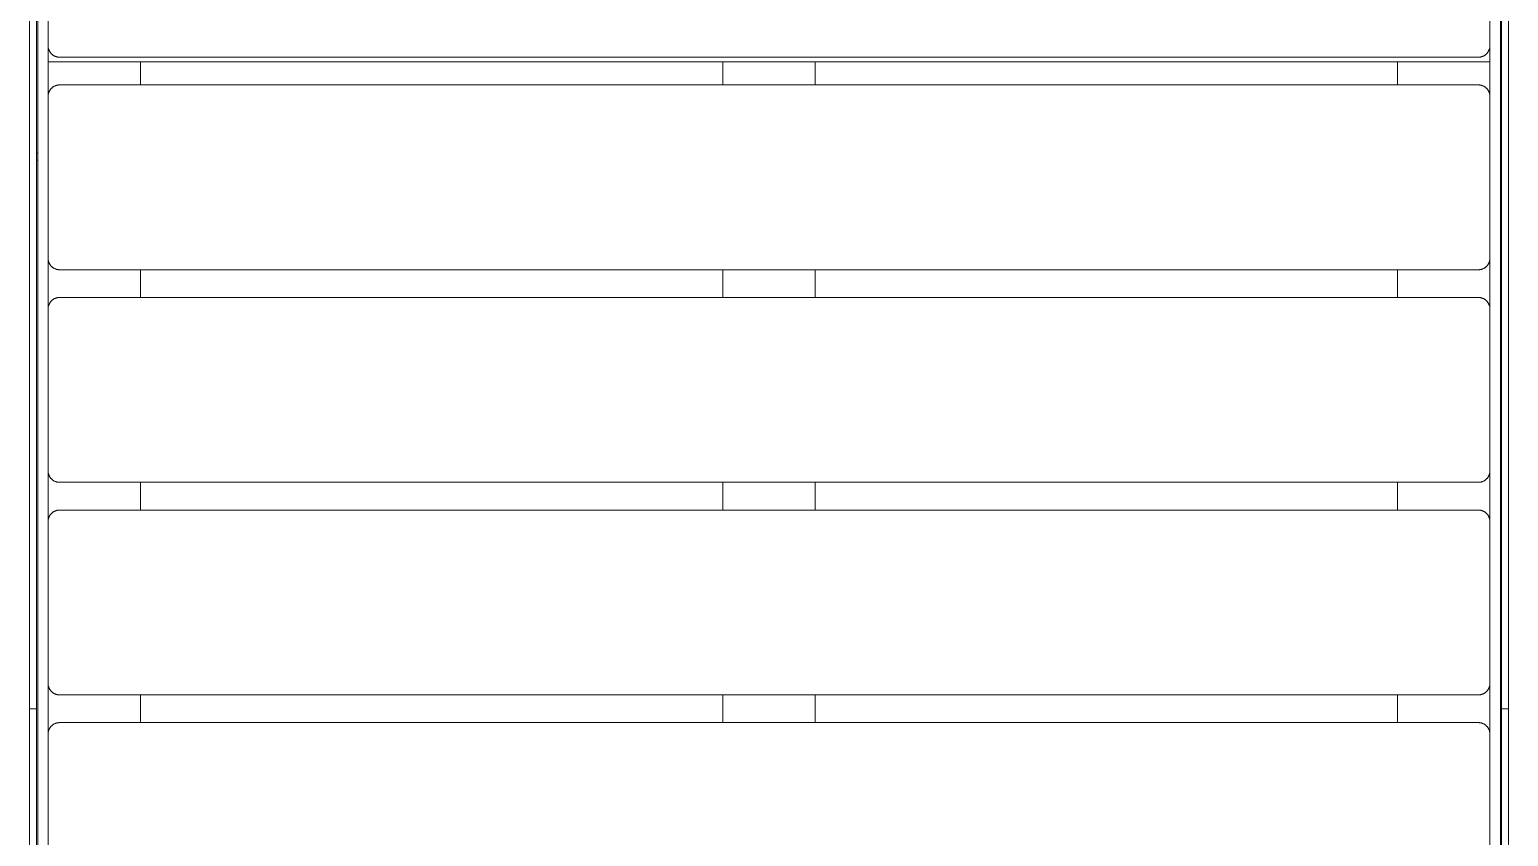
# Model space of a CAD drawing. Header units: millimetres. Extents: x -31 to 4670, y 115 to 3153.
# Drawn here: x 2160 to 2800, y 1085 to 1435 of the extents above; entities that cross this region are included whole.
import ezdxf

# ---------------------------------------------------------------- set-up
doc = ezdxf.new("R2010")
doc.units = ezdxf.units.MM
doc.layers.add('ZANO_R', color=7, linetype='Continuous', lineweight=0)

msp = doc.modelspace()

# ---------------------------------------------------------------- linework, layer by layer
at = {"layer": 'ZANO_R'}
for p, q in [((2159.73, 1460.64), (2159.73, 1140.64)), ((2162.73, 1460.64), (2162.73, 1140.64)), ((2163.23, 1460.64), (2163.23, 820.64)), ((2167.73, 1460.64), (2167.73, 1427.64)), ((2791.73, 1427.64), (2791.73, 1460.64)), ((2796.23, 820.64), (2796.23, 1460.64)), ((2796.73, 1460.64), (2796.73, 1140.64)), ((2799.73, 1140.64), (2799.73, 1460.64)), ((2167.73, 1427.47), (2167.73, 1427.64)), ((2167.73, 1427.53), (2167.73, 1420.64)), ((2167.74, 1427.3), (2167.73, 1427.47)), ((2167.75, 1427.13), (2167.74, 1427.3)), ((2791.71, 1427.3), (2791.7, 1427.13)), ((2791.72, 1427.47), (2791.71, 1427.3)), ((2791.73, 1427.64), (2791.72, 1427.47)), ((2791.73, 1420.64), (2791.73, 1427.53)), ((2167.77, 1426.96), (2167.75, 1427.13)), ((2167.8, 1426.79), (2167.77, 1426.96)), ((2167.83, 1426.62), (2167.8, 1426.79)), ((2167.87, 1426.45), (2167.83, 1426.62)), ((2167.91, 1426.29), (2167.87, 1426.45)), ((2167.96, 1426.13), (2167.91, 1426.29)), ((2168.01, 1425.96), (2167.96, 1426.13)), ((2168.07, 1425.8), (2168.01, 1425.96)), ((2168.14, 1425.65), (2168.07, 1425.8)), ((2168.21, 1425.49), (2168.14, 1425.65)), ((2168.29, 1425.34), (2168.21, 1425.49)), ((2168.37, 1425.19), (2168.29, 1425.34)), ((2168.45, 1425.04), (2168.37, 1425.19)), ((2168.54, 1424.9), (2168.45, 1425.04)), ((2168.64, 1424.76), (2168.54, 1424.9)), ((2168.74, 1424.62), (2168.64, 1424.76)), ((2168.85, 1424.48), (2168.74, 1424.62)), ((2168.96, 1424.35), (2168.85, 1424.48)), ((2169.07, 1424.23), (2168.96, 1424.35)), ((2169.19, 1424.1), (2169.07, 1424.23)), ((2169.31, 1423.98), (2169.19, 1424.1)), ((2169.44, 1423.87), (2169.31, 1423.98)), ((2169.57, 1423.76), (2169.44, 1423.87)), ((2169.7, 1423.65), (2169.57, 1423.76)), ((2169.84, 1423.55), (2169.7, 1423.65)), ((2169.98, 1423.46), (2169.84, 1423.55)), ((2170.13, 1423.37), (2169.98, 1423.46)), ((2170.28, 1423.28), (2170.13, 1423.37)), ((2170.43, 1423.2), (2170.28, 1423.28)), ((2170.58, 1423.12), (2170.43, 1423.2)), ((2170.73, 1423.05), (2170.58, 1423.12)), ((2170.89, 1422.99), (2170.73, 1423.05)), ((2171.05, 1422.93), (2170.89, 1422.99)), ((2171.21, 1422.87), (2171.05, 1422.93)), ((2171.38, 1422.82), (2171.21, 1422.87)), ((2171.54, 1422.78), (2171.38, 1422.82)), ((2171.71, 1422.74), (2171.54, 1422.78)), ((2171.88, 1422.71), (2171.71, 1422.74)), ((2172.04, 1422.69), (2171.88, 1422.71)), ((2172.21, 1422.66), (2172.04, 1422.69)), ((2172.38, 1422.65), (2172.21, 1422.66)), ((2172.56, 1422.64), (2172.38, 1422.65)), ((2172.73, 1422.64), (2172.56, 1422.64)), ((2172.73, 1422.64), (2786.73, 1422.64)), ((2786.9, 1422.64), (2786.73, 1422.64)), ((2787.07, 1422.65), (2786.9, 1422.64)), ((2787.24, 1422.66), (2787.07, 1422.65)), ((2787.41, 1422.69), (2787.24, 1422.66)), ((2787.58, 1422.71), (2787.41, 1422.69)), ((2787.74, 1422.74), (2787.58, 1422.71)), ((2787.91, 1422.78), (2787.74, 1422.74)), ((2788.07, 1422.82), (2787.91, 1422.78)), ((2788.24, 1422.87), (2788.07, 1422.82)), ((2788.4, 1422.93), (2788.24, 1422.87)), ((2788.56, 1422.99), (2788.4, 1422.93)), ((2788.72, 1423.05), (2788.56, 1422.99)), ((2788.87, 1423.12), (2788.72, 1423.05)), ((2789.03, 1423.2), (2788.87, 1423.12)), ((2789.18, 1423.28), (2789.03, 1423.2)), ((2789.32, 1423.37), (2789.18, 1423.28)), ((2789.47, 1423.46), (2789.32, 1423.37)), ((2789.61, 1423.55), (2789.47, 1423.46)), ((2789.75, 1423.65), (2789.61, 1423.55)), ((2789.88, 1423.76), (2789.75, 1423.65)), ((2790.01, 1423.87), (2789.88, 1423.76)), ((2790.14, 1423.98), (2790.01, 1423.87)), ((2790.26, 1424.1), (2790.14, 1423.98)), ((2790.38, 1424.23), (2790.26, 1424.1)), ((2790.49, 1424.35), (2790.38, 1424.23)), ((2790.6, 1424.48), (2790.49, 1424.35)), ((2790.71, 1424.62), (2790.6, 1424.48)), ((2790.81, 1424.76), (2790.71, 1424.62)), ((2790.91, 1424.9), (2790.81, 1424.76)), ((2791, 1425.04), (2790.91, 1424.9)), ((2791.08, 1425.19), (2791, 1425.04)), ((2791.17, 1425.34), (2791.08, 1425.19)), ((2791.24, 1425.49), (2791.17, 1425.34)), ((2791.31, 1425.65), (2791.24, 1425.49)), ((2791.38, 1425.8), (2791.31, 1425.65)), ((2791.44, 1425.96), (2791.38, 1425.8)), ((2791.49, 1426.13), (2791.44, 1425.96)), ((2791.54, 1426.29), (2791.49, 1426.13)), ((2791.58, 1426.45), (2791.54, 1426.29)), ((2791.62, 1426.62), (2791.58, 1426.45)), ((2791.65, 1426.79), (2791.62, 1426.62)), ((2791.68, 1426.96), (2791.65, 1426.79)), ((2791.7, 1427.13), (2791.68, 1426.96)), ((2167.73, 1420.64), (2459.73, 1420.64)), ((2167.73, 1420.64), (2167.73, 1405.75)), ((2207.73, 1410.64), (2207.73, 1420.64)), ((2499.73, 1420.64), (2459.73, 1420.64)), ((2459.73, 1420.64), (2459.73, 1410.64)), ((2499.73, 1410.64), (2499.73, 1420.64)), ((2499.73, 1420.64), (2751.73, 1420.64)), ((2791.73, 1420.64), (2751.73, 1420.64)), ((2751.73, 1420.64), (2751.73, 1410.64)), ((2791.73, 1405.75), (2791.73, 1420.64)), ((2168.37, 1408.09), (2168.29, 1407.94)), ((2168.45, 1408.24), (2168.37, 1408.09)), ((2168.54, 1408.38), (2168.45, 1408.24)), ((2168.64, 1408.52), (2168.54, 1408.38)), ((2168.74, 1408.66), (2168.64, 1408.52)), ((2168.85, 1408.79), (2168.74, 1408.66)), ((2168.96, 1408.92), (2168.85, 1408.79)), ((2169.07, 1409.05), (2168.96, 1408.92)), ((2169.19, 1409.17), (2169.07, 1409.05)), ((2169.31, 1409.29), (2169.19, 1409.17)), ((2169.44, 1409.41), (2169.31, 1409.29)), ((2169.57, 1409.52), (2169.44, 1409.41)), ((2169.7, 1409.62), (2169.57, 1409.52)), ((2169.84, 1409.72), (2169.7, 1409.62)), ((2169.98, 1409.82), (2169.84, 1409.72)), ((2170.13, 1409.91), (2169.98, 1409.82)), ((2170.28, 1410), (2170.13, 1409.91)), ((2170.43, 1410.08), (2170.28, 1410)), ((2170.58, 1410.15), (2170.43, 1410.08)), ((2170.73, 1410.22), (2170.58, 1410.15)), ((2170.89, 1410.29), (2170.73, 1410.22)), ((2171.05, 1410.35), (2170.89, 1410.29)), ((2171.21, 1410.4), (2171.05, 1410.35)), ((2171.38, 1410.45), (2171.21, 1410.4)), ((2171.54, 1410.5), (2171.38, 1410.45)), ((2171.71, 1410.53), (2171.54, 1410.5)), ((2171.88, 1410.57), (2171.71, 1410.53)), ((2172.04, 1410.59), (2171.88, 1410.57)), ((2172.21, 1410.61), (2172.04, 1410.59)), ((2172.38, 1410.63), (2172.21, 1410.61)), ((2172.56, 1410.64), (2172.38, 1410.63)), ((2172.73, 1410.64), (2172.56, 1410.64)), ((2786.73, 1410.64), (2172.73, 1410.64)), ((2786.9, 1410.64), (2786.73, 1410.64)), ((2787.07, 1410.63), (2786.9, 1410.64)), ((2787.24, 1410.61), (2787.07, 1410.63)), ((2787.41, 1410.59), (2787.24, 1410.61)), ((2787.58, 1410.57), (2787.41, 1410.59)), ((2787.74, 1410.53), (2787.58, 1410.57)), ((2787.91, 1410.5), (2787.74, 1410.53)), ((2788.07, 1410.45), (2787.91, 1410.5)), ((2788.24, 1410.4), (2788.07, 1410.45)), ((2788.4, 1410.35), (2788.24, 1410.4)), ((2788.56, 1410.29), (2788.4, 1410.35)), ((2788.72, 1410.22), (2788.56, 1410.29)), ((2788.87, 1410.15), (2788.72, 1410.22)), ((2789.03, 1410.08), (2788.87, 1410.15)), ((2789.18, 1410), (2789.03, 1410.08)), ((2789.32, 1409.91), (2789.18, 1410)), ((2789.47, 1409.82), (2789.32, 1409.91)), ((2789.61, 1409.72), (2789.47, 1409.82)), ((2789.75, 1409.62), (2789.61, 1409.72)), ((2789.88, 1409.52), (2789.75, 1409.62)), ((2790.01, 1409.41), (2789.88, 1409.52)), ((2790.14, 1409.29), (2790.01, 1409.41)), ((2790.26, 1409.17), (2790.14, 1409.29)), ((2790.38, 1409.05), (2790.26, 1409.17)), ((2790.49, 1408.92), (2790.38, 1409.05)), ((2790.6, 1408.79), (2790.49, 1408.92)), ((2790.71, 1408.66), (2790.6, 1408.79)), ((2790.81, 1408.52), (2790.71, 1408.66)), ((2790.91, 1408.38), (2790.81, 1408.52)), ((2791, 1408.24), (2790.91, 1408.38)), ((2791.08, 1408.09), (2791, 1408.24)), ((2791.17, 1407.94), (2791.08, 1408.09)), ((2167.74, 1405.98), (2167.73, 1405.81)), ((2167.73, 1405.81), (2167.73, 1405.64)), ((2167.73, 1405.64), (2167.73, 1335.64)), ((2167.75, 1406.15), (2167.74, 1405.98)), ((2167.77, 1406.32), (2167.75, 1406.15)), ((2167.8, 1406.49), (2167.77, 1406.32)), ((2167.83, 1406.66), (2167.8, 1406.49)), ((2167.87, 1406.82), (2167.83, 1406.66)), ((2167.91, 1406.99), (2167.87, 1406.82)), ((2167.96, 1407.15), (2167.91, 1406.99)), ((2168.01, 1407.31), (2167.96, 1407.15)), ((2168.07, 1407.47), (2168.01, 1407.31)), ((2168.14, 1407.63), (2168.07, 1407.47)), ((2168.21, 1407.79), (2168.14, 1407.63)), ((2168.29, 1407.94), (2168.21, 1407.79)), ((2791.24, 1407.79), (2791.17, 1407.94)), ((2791.31, 1407.63), (2791.24, 1407.79)), ((2791.38, 1407.47), (2791.31, 1407.63)), ((2791.44, 1407.31), (2791.38, 1407.47)), ((2791.49, 1407.15), (2791.44, 1407.31)), ((2791.54, 1406.99), (2791.49, 1407.15)), ((2791.58, 1406.82), (2791.54, 1406.99)), ((2791.62, 1406.66), (2791.58, 1406.82)), ((2791.65, 1406.49), (2791.62, 1406.66)), ((2791.68, 1406.32), (2791.65, 1406.49)), ((2791.7, 1406.15), (2791.68, 1406.32)), ((2791.71, 1405.98), (2791.7, 1406.15)), ((2791.72, 1405.81), (2791.71, 1405.98)), ((2791.73, 1405.64), (2791.72, 1405.81)), ((2791.73, 1335.64), (2791.73, 1405.64)), ((2162.73, 1381.13), (2163.23, 1381.13)), ((2163.23, 1378.13), (2162.73, 1378.13)), ((2796.23, 1381.13), (2796.73, 1381.13)), ((2796.73, 1378.13), (2796.23, 1378.13)), ((2167.73, 1335.47), (2167.73, 1335.64)), ((2167.73, 1335.53), (2167.73, 1313.75)), ((2167.74, 1335.3), (2167.73, 1335.47)), ((2167.75, 1335.13), (2167.74, 1335.3)), ((2167.77, 1334.96), (2167.75, 1335.13)), ((2167.8, 1334.79), (2167.77, 1334.96)), ((2167.83, 1334.62), (2167.8, 1334.79)), ((2167.87, 1334.45), (2167.83, 1334.62)), ((2167.91, 1334.29), (2167.87, 1334.45)), ((2167.96, 1334.13), (2167.91, 1334.29)), ((2168.01, 1333.96), (2167.96, 1334.13)), ((2168.07, 1333.8), (2168.01, 1333.96)), ((2168.14, 1333.65), (2168.07, 1333.8)), ((2168.21, 1333.49), (2168.14, 1333.65)), ((2168.29, 1333.34), (2168.21, 1333.49)), ((2168.37, 1333.19), (2168.29, 1333.34)), ((2168.45, 1333.04), (2168.37, 1333.19)), ((2168.54, 1332.9), (2168.45, 1333.04)), ((2168.64, 1332.76), (2168.54, 1332.9)), ((2168.74, 1332.62), (2168.64, 1332.76)), ((2168.85, 1332.48), (2168.74, 1332.62)), ((2168.96, 1332.35), (2168.85, 1332.48)), ((2169.07, 1332.23), (2168.96, 1332.35)), ((2169.19, 1332.1), (2169.07, 1332.23)), ((2169.31, 1331.98), (2169.19, 1332.1)), ((2169.44, 1331.87), (2169.31, 1331.98)), ((2169.57, 1331.76), (2169.44, 1331.87)), ((2169.7, 1331.65), (2169.57, 1331.76)), ((2169.84, 1331.55), (2169.7, 1331.65)), ((2169.98, 1331.46), (2169.84, 1331.55)), ((2170.13, 1331.37), (2169.98, 1331.46)), ((2170.28, 1331.28), (2170.13, 1331.37)), ((2170.43, 1331.2), (2170.28, 1331.28)), ((2789.18, 1331.28), (2789.03, 1331.2)), ((2789.32, 1331.37), (2789.18, 1331.28)), ((2789.47, 1331.46), (2789.32, 1331.37)), ((2789.61, 1331.55), (2789.47, 1331.46)), ((2789.75, 1331.65), (2789.61, 1331.55)), ((2789.88, 1331.76), (2789.75, 1331.65)), ((2790.01, 1331.87), (2789.88, 1331.76)), ((2790.14, 1331.98), (2790.01, 1331.87)), ((2790.26, 1332.1), (2790.14, 1331.98)), ((2790.38, 1332.23), (2790.26, 1332.1)), ((2790.49, 1332.35), (2790.38, 1332.23)), ((2790.6, 1332.48), (2790.49, 1332.35)), ((2790.71, 1332.62), (2790.6, 1332.48)), ((2790.81, 1332.76), (2790.71, 1332.62)), ((2790.91, 1332.9), (2790.81, 1332.76)), ((2791, 1333.04), (2790.91, 1332.9)), ((2791.08, 1333.19), (2791, 1333.04)), ((2791.17, 1333.34), (2791.08, 1333.19)), ((2791.24, 1333.49), (2791.17, 1333.34)), ((2791.31, 1333.65), (2791.24, 1333.49)), ((2791.38, 1333.8), (2791.31, 1333.65)), ((2791.44, 1333.96), (2791.38, 1333.8)), ((2791.49, 1334.13), (2791.44, 1333.96)), ((2791.54, 1334.29), (2791.49, 1334.13)), ((2791.58, 1334.45), (2791.54, 1334.29)), ((2791.62, 1334.62), (2791.58, 1334.45)), ((2791.65, 1334.79), (2791.62, 1334.62)), ((2791.68, 1334.96), (2791.65, 1334.79)), ((2791.7, 1335.13), (2791.68, 1334.96)), ((2791.71, 1335.3), (2791.7, 1335.13)), ((2791.72, 1335.47), (2791.71, 1335.3)), ((2791.73, 1335.64), (2791.72, 1335.47)), ((2791.73, 1313.75), (2791.73, 1335.53)), ((2170.58, 1331.12), (2170.43, 1331.2)), ((2170.73, 1331.05), (2170.58, 1331.12)), ((2170.89, 1330.99), (2170.73, 1331.05)), ((2171.05, 1330.93), (2170.89, 1330.99)), ((2171.21, 1330.87), (2171.05, 1330.93)), ((2171.38, 1330.82), (2171.21, 1330.87)), ((2171.54, 1330.78), (2171.38, 1330.82)), ((2171.71, 1330.74), (2171.54, 1330.78)), ((2171.88, 1330.71), (2171.71, 1330.74)), ((2172.04, 1330.69), (2171.88, 1330.71)), ((2172.21, 1330.66), (2172.04, 1330.69)), ((2172.38, 1330.65), (2172.21, 1330.66)), ((2172.56, 1330.64), (2172.38, 1330.65)), ((2172.73, 1330.64), (2172.56, 1330.64)), ((2172.73, 1330.64), (2786.73, 1330.64)), ((2207.73, 1318.64), (2207.73, 1330.64)), ((2459.73, 1330.64), (2459.73, 1318.64)), ((2499.73, 1318.64), (2499.73, 1330.64)), ((2751.73, 1330.64), (2751.73, 1318.64)), ((2786.9, 1330.64), (2786.73, 1330.64)), ((2787.07, 1330.65), (2786.9, 1330.64)), ((2787.24, 1330.66), (2787.07, 1330.65)), ((2787.41, 1330.69), (2787.24, 1330.66)), ((2787.58, 1330.71), (2787.41, 1330.69)), ((2787.74, 1330.74), (2787.58, 1330.71)), ((2787.91, 1330.78), (2787.74, 1330.74)), ((2788.07, 1330.82), (2787.91, 1330.78)), ((2788.24, 1330.87), (2788.07, 1330.82)), ((2788.4, 1330.93), (2788.24, 1330.87)), ((2788.56, 1330.99), (2788.4, 1330.93)), ((2788.72, 1331.05), (2788.56, 1330.99)), ((2788.87, 1331.12), (2788.72, 1331.05)), ((2789.03, 1331.2), (2788.87, 1331.12)), ((2171.21, 1318.4), (2171.05, 1318.35)), ((2171.38, 1318.45), (2171.21, 1318.4)), ((2171.54, 1318.5), (2171.38, 1318.45)), ((2171.71, 1318.53), (2171.54, 1318.5)), ((2171.88, 1318.57), (2171.71, 1318.53)), ((2172.04, 1318.59), (2171.88, 1318.57)), ((2172.21, 1318.61), (2172.04, 1318.59)), ((2172.38, 1318.63), (2172.21, 1318.61)), ((2172.56, 1318.64), (2172.38, 1318.63)), ((2172.73, 1318.64), (2172.56, 1318.64)), ((2786.73, 1318.64), (2172.73, 1318.64)), ((2786.9, 1318.64), (2786.73, 1318.64)), ((2787.07, 1318.63), (2786.9, 1318.64)), ((2787.24, 1318.61), (2787.07, 1318.63)), ((2787.41, 1318.59), (2787.24, 1318.61)), ((2787.58, 1318.57), (2787.41, 1318.59)), ((2787.74, 1318.53), (2787.58, 1318.57)), ((2787.91, 1318.5), (2787.74, 1318.53)), ((2788.07, 1318.45), (2787.91, 1318.5)), ((2788.24, 1318.4), (2788.07, 1318.45)), ((2788.4, 1318.35), (2788.24, 1318.4)), ((2167.74, 1313.98), (2167.73, 1313.81)), ((2167.73, 1313.81), (2167.73, 1313.64)), ((2167.73, 1313.64), (2167.73, 1243.64)), ((2167.75, 1314.15), (2167.74, 1313.98)), ((2167.77, 1314.32), (2167.75, 1314.15)), ((2167.8, 1314.49), (2167.77, 1314.32)), ((2167.83, 1314.66), (2167.8, 1314.49)), ((2167.87, 1314.82), (2167.83, 1314.66)), ((2167.91, 1314.99), (2167.87, 1314.82)), ((2167.96, 1315.15), (2167.91, 1314.99)), ((2168.01, 1315.31), (2167.96, 1315.15)), ((2168.07, 1315.47), (2168.01, 1315.31)), ((2168.14, 1315.63), (2168.07, 1315.47)), ((2168.21, 1315.79), (2168.14, 1315.63)), ((2168.29, 1315.94), (2168.21, 1315.79)), ((2168.37, 1316.09), (2168.29, 1315.94)), ((2168.45, 1316.24), (2168.37, 1316.09)), ((2168.54, 1316.38), (2168.45, 1316.24)), ((2168.64, 1316.52), (2168.54, 1316.38)), ((2168.74, 1316.66), (2168.64, 1316.52)), ((2168.85, 1316.79), (2168.74, 1316.66)), ((2168.96, 1316.92), (2168.85, 1316.79)), ((2169.07, 1317.05), (2168.96, 1316.92)), ((2169.19, 1317.17), (2169.07, 1317.05)), ((2169.31, 1317.29), (2169.19, 1317.17)), ((2169.44, 1317.41), (2169.31, 1317.29)), ((2169.57, 1317.52), (2169.44, 1317.41)), ((2169.7, 1317.62), (2169.57, 1317.52)), ((2169.84, 1317.72), (2169.7, 1317.62)), ((2169.98, 1317.82), (2169.84, 1317.72)), ((2170.13, 1317.91), (2169.98, 1317.82)), ((2170.28, 1318), (2170.13, 1317.91)), ((2170.43, 1318.08), (2170.28, 1318)), ((2170.58, 1318.15), (2170.43, 1318.08)), ((2170.73, 1318.22), (2170.58, 1318.15)), ((2170.89, 1318.29), (2170.73, 1318.22)), ((2171.05, 1318.35), (2170.89, 1318.29)), ((2788.56, 1318.29), (2788.4, 1318.35)), ((2788.72, 1318.22), (2788.56, 1318.29)), ((2788.87, 1318.15), (2788.72, 1318.22)), ((2789.03, 1318.08), (2788.87, 1318.15)), ((2789.18, 1318), (2789.03, 1318.08)), ((2789.32, 1317.91), (2789.18, 1318)), ((2789.47, 1317.82), (2789.32, 1317.91)), ((2789.61, 1317.72), (2789.47, 1317.82)), ((2789.75, 1317.62), (2789.61, 1317.72)), ((2789.88, 1317.52), (2789.75, 1317.62)), ((2790.01, 1317.41), (2789.88, 1317.52)), ((2790.14, 1317.29), (2790.01, 1317.41)), ((2790.26, 1317.17), (2790.14, 1317.29)), ((2790.38, 1317.05), (2790.26, 1317.17)), ((2790.49, 1316.92), (2790.38, 1317.05)), ((2790.6, 1316.79), (2790.49, 1316.92)), ((2790.71, 1316.66), (2790.6, 1316.79)), ((2790.81, 1316.52), (2790.71, 1316.66)), ((2790.91, 1316.38), (2790.81, 1316.52)), ((2791, 1316.24), (2790.91, 1316.38)), ((2791.08, 1316.09), (2791, 1316.24)), ((2791.17, 1315.94), (2791.08, 1316.09)), ((2791.24, 1315.79), (2791.17, 1315.94)), ((2791.31, 1315.63), (2791.24, 1315.79)), ((2791.38, 1315.47), (2791.31, 1315.63)), ((2791.44, 1315.31), (2791.38, 1315.47)), ((2791.49, 1315.15), (2791.44, 1315.31)), ((2791.54, 1314.99), (2791.49, 1315.15)), ((2791.58, 1314.82), (2791.54, 1314.99)), ((2791.62, 1314.66), (2791.58, 1314.82)), ((2791.65, 1314.49), (2791.62, 1314.66)), ((2791.68, 1314.32), (2791.65, 1314.49)), ((2791.7, 1314.15), (2791.68, 1314.32)), ((2791.71, 1313.98), (2791.7, 1314.15)), ((2791.72, 1313.81), (2791.71, 1313.98)), ((2791.73, 1313.64), (2791.72, 1313.81)), ((2791.73, 1243.64), (2791.73, 1313.64)), ((2167.73, 1243.47), (2167.73, 1243.64)), ((2167.73, 1243.53), (2167.73, 1221.75)), ((2167.74, 1243.3), (2167.73, 1243.47)), ((2167.75, 1243.13), (2167.74, 1243.3)), ((2167.77, 1242.96), (2167.75, 1243.13)), ((2167.8, 1242.79), (2167.77, 1242.96)), ((2167.83, 1242.62), (2167.8, 1242.79)), ((2167.87, 1242.45), (2167.83, 1242.62)), ((2167.91, 1242.29), (2167.87, 1242.45)), ((2167.96, 1242.13), (2167.91, 1242.29)), ((2168.01, 1241.96), (2167.96, 1242.13)), ((2168.07, 1241.8), (2168.01, 1241.96)), ((2168.14, 1241.65), (2168.07, 1241.8)), ((2168.21, 1241.49), (2168.14, 1241.65)), ((2791.31, 1241.65), (2791.24, 1241.49)), ((2791.38, 1241.8), (2791.31, 1241.65)), ((2791.44, 1241.96), (2791.38, 1241.8)), ((2791.49, 1242.13), (2791.44, 1241.96)), ((2791.54, 1242.29), (2791.49, 1242.13)), ((2791.58, 1242.45), (2791.54, 1242.29)), ((2791.62, 1242.62), (2791.58, 1242.45)), ((2791.65, 1242.79), (2791.62, 1242.62)), ((2791.68, 1242.96), (2791.65, 1242.79)), ((2791.7, 1243.13), (2791.68, 1242.96)), ((2791.71, 1243.3), (2791.7, 1243.13)), ((2791.72, 1243.47), (2791.71, 1243.3)), ((2791.73, 1243.64), (2791.72, 1243.47)), ((2791.73, 1221.75), (2791.73, 1243.53)), ((2168.29, 1241.34), (2168.21, 1241.49)), ((2168.37, 1241.19), (2168.29, 1241.34)), ((2168.45, 1241.04), (2168.37, 1241.19)), ((2168.54, 1240.9), (2168.45, 1241.04)), ((2168.64, 1240.76), (2168.54, 1240.9)), ((2168.74, 1240.62), (2168.64, 1240.76)), ((2168.85, 1240.48), (2168.74, 1240.62)), ((2168.96, 1240.35), (2168.85, 1240.48)), ((2169.07, 1240.23), (2168.96, 1240.35)), ((2169.19, 1240.1), (2169.07, 1240.23)), ((2169.31, 1239.98), (2169.19, 1240.1)), ((2169.44, 1239.87), (2169.31, 1239.98)), ((2169.57, 1239.76), (2169.44, 1239.87)), ((2169.7, 1239.65), (2169.57, 1239.76)), ((2169.84, 1239.55), (2169.7, 1239.65)), ((2169.98, 1239.46), (2169.84, 1239.55)), ((2170.13, 1239.37), (2169.98, 1239.46)), ((2170.28, 1239.28), (2170.13, 1239.37)), ((2170.43, 1239.2), (2170.28, 1239.28)), ((2170.58, 1239.12), (2170.43, 1239.2)), ((2170.73, 1239.05), (2170.58, 1239.12)), ((2170.89, 1238.99), (2170.73, 1239.05)), ((2171.05, 1238.93), (2170.89, 1238.99)), ((2171.21, 1238.87), (2171.05, 1238.93)), ((2171.38, 1238.82), (2171.21, 1238.87)), ((2171.54, 1238.78), (2171.38, 1238.82)), ((2171.71, 1238.74), (2171.54, 1238.78)), ((2171.88, 1238.71), (2171.71, 1238.74)), ((2172.04, 1238.69), (2171.88, 1238.71)), ((2172.21, 1238.66), (2172.04, 1238.69)), ((2172.38, 1238.65), (2172.21, 1238.66)), ((2172.56, 1238.64), (2172.38, 1238.65)), ((2172.73, 1238.64), (2172.56, 1238.64)), ((2172.73, 1238.64), (2786.73, 1238.64)), ((2207.73, 1226.64), (2207.73, 1238.64)), ((2459.73, 1238.64), (2459.73, 1226.64)), ((2499.73, 1226.64), (2499.73, 1238.64)), ((2751.73, 1238.64), (2751.73, 1226.64)), ((2786.9, 1238.64), (2786.73, 1238.64)), ((2787.07, 1238.65), (2786.9, 1238.64)), ((2787.24, 1238.66), (2787.07, 1238.65)), ((2787.41, 1238.69), (2787.24, 1238.66)), ((2787.58, 1238.71), (2787.41, 1238.69)), ((2787.74, 1238.74), (2787.58, 1238.71)), ((2787.91, 1238.78), (2787.74, 1238.74)), ((2788.07, 1238.82), (2787.91, 1238.78)), ((2788.24, 1238.87), (2788.07, 1238.82)), ((2788.4, 1238.93), (2788.24, 1238.87)), ((2788.56, 1238.99), (2788.4, 1238.93)), ((2788.72, 1239.05), (2788.56, 1238.99)), ((2788.87, 1239.12), (2788.72, 1239.05)), ((2789.03, 1239.2), (2788.87, 1239.12)), ((2789.18, 1239.28), (2789.03, 1239.2)), ((2789.32, 1239.37), (2789.18, 1239.28)), ((2789.47, 1239.46), (2789.32, 1239.37)), ((2789.61, 1239.55), (2789.47, 1239.46)), ((2789.75, 1239.65), (2789.61, 1239.55)), ((2789.88, 1239.76), (2789.75, 1239.65)), ((2790.01, 1239.87), (2789.88, 1239.76)), ((2790.14, 1239.98), (2790.01, 1239.87)), ((2790.26, 1240.1), (2790.14, 1239.98)), ((2790.38, 1240.23), (2790.26, 1240.1)), ((2790.49, 1240.35), (2790.38, 1240.23)), ((2790.6, 1240.48), (2790.49, 1240.35)), ((2790.71, 1240.62), (2790.6, 1240.48)), ((2790.81, 1240.76), (2790.71, 1240.62)), ((2790.91, 1240.9), (2790.81, 1240.76)), ((2791, 1241.04), (2790.91, 1240.9)), ((2791.08, 1241.19), (2791, 1241.04)), ((2791.17, 1241.34), (2791.08, 1241.19)), ((2791.24, 1241.49), (2791.17, 1241.34)), ((2167.8, 1222.49), (2167.77, 1222.32)), ((2167.83, 1222.66), (2167.8, 1222.49)), ((2167.87, 1222.82), (2167.83, 1222.66)), ((2167.91, 1222.99), (2167.87, 1222.82)), ((2167.96, 1223.15), (2167.91, 1222.99)), ((2168.01, 1223.31), (2167.96, 1223.15)), ((2168.07, 1223.47), (2168.01, 1223.31)), ((2168.14, 1223.63), (2168.07, 1223.47)), ((2168.21, 1223.79), (2168.14, 1223.63)), ((2168.29, 1223.94), (2168.21, 1223.79)), ((2168.37, 1224.09), (2168.29, 1223.94)), ((2168.45, 1224.24), (2168.37, 1224.09)), ((2168.54, 1224.38), (2168.45, 1224.24)), ((2168.64, 1224.52), (2168.54, 1224.38)), ((2168.74, 1224.66), (2168.64, 1224.52)), ((2168.85, 1224.79), (2168.74, 1224.66)), ((2168.96, 1224.92), (2168.85, 1224.79)), ((2169.07, 1225.05), (2168.96, 1224.92)), ((2169.19, 1225.17), (2169.07, 1225.05)), ((2169.31, 1225.29), (2169.19, 1225.17)), ((2169.44, 1225.41), (2169.31, 1225.29)), ((2169.57, 1225.52), (2169.44, 1225.41)), ((2169.7, 1225.62), (2169.57, 1225.52)), ((2169.84, 1225.72), (2169.7, 1225.62)), ((2169.98, 1225.82), (2169.84, 1225.72)), ((2170.13, 1225.91), (2169.98, 1225.82)), ((2170.28, 1226), (2170.13, 1225.91)), ((2170.43, 1226.08), (2170.28, 1226)), ((2170.58, 1226.15), (2170.43, 1226.08)), ((2170.73, 1226.22), (2170.58, 1226.15)), ((2170.89, 1226.29), (2170.73, 1226.22)), ((2171.05, 1226.35), (2170.89, 1226.29)), ((2171.21, 1226.4), (2171.05, 1226.35)), ((2171.38, 1226.45), (2171.21, 1226.4)), ((2171.54, 1226.5), (2171.38, 1226.45)), ((2171.71, 1226.53), (2171.54, 1226.5)), ((2171.88, 1226.57), (2171.71, 1226.53)), ((2172.04, 1226.59), (2171.88, 1226.57)), ((2172.21, 1226.61), (2172.04, 1226.59)), ((2172.38, 1226.63), (2172.21, 1226.61)), ((2172.56, 1226.64), (2172.38, 1226.63)), ((2172.73, 1226.64), (2172.56, 1226.64)), ((2786.73, 1226.64), (2172.73, 1226.64)), ((2786.9, 1226.64), (2786.73, 1226.64)), ((2787.07, 1226.63), (2786.9, 1226.64)), ((2787.24, 1226.61), (2787.07, 1226.63)), ((2787.41, 1226.59), (2787.24, 1226.61)), ((2787.58, 1226.57), (2787.41, 1226.59)), ((2787.74, 1226.53), (2787.58, 1226.57)), ((2787.91, 1226.5), (2787.74, 1226.53)), ((2788.07, 1226.45), (2787.91, 1226.5)), ((2788.24, 1226.4), (2788.07, 1226.45)), ((2788.4, 1226.35), (2788.24, 1226.4)), ((2788.56, 1226.29), (2788.4, 1226.35)), ((2788.72, 1226.22), (2788.56, 1226.29)), ((2788.87, 1226.15), (2788.72, 1226.22)), ((2789.03, 1226.08), (2788.87, 1226.15)), ((2789.18, 1226), (2789.03, 1226.08)), ((2789.32, 1225.91), (2789.18, 1226)), ((2789.47, 1225.82), (2789.32, 1225.91)), ((2789.61, 1225.72), (2789.47, 1225.82)), ((2789.75, 1225.62), (2789.61, 1225.72)), ((2789.88, 1225.52), (2789.75, 1225.62)), ((2790.01, 1225.41), (2789.88, 1225.52)), ((2790.14, 1225.29), (2790.01, 1225.41)), ((2790.26, 1225.17), (2790.14, 1225.29)), ((2790.38, 1225.05), (2790.26, 1225.17)), ((2790.49, 1224.92), (2790.38, 1225.05)), ((2790.6, 1224.79), (2790.49, 1224.92)), ((2790.71, 1224.66), (2790.6, 1224.79)), ((2790.81, 1224.52), (2790.71, 1224.66)), ((2790.91, 1224.38), (2790.81, 1224.52)), ((2791, 1224.24), (2790.91, 1224.38)), ((2791.08, 1224.09), (2791, 1224.24)), ((2791.17, 1223.94), (2791.08, 1224.09)), ((2791.24, 1223.79), (2791.17, 1223.94)), ((2791.31, 1223.63), (2791.24, 1223.79)), ((2791.38, 1223.47), (2791.31, 1223.63)), ((2791.44, 1223.31), (2791.38, 1223.47)), ((2791.49, 1223.15), (2791.44, 1223.31)), ((2791.54, 1222.99), (2791.49, 1223.15)), ((2791.58, 1222.82), (2791.54, 1222.99)), ((2791.62, 1222.66), (2791.58, 1222.82)), ((2791.65, 1222.49), (2791.62, 1222.66)), ((2791.68, 1222.32), (2791.65, 1222.49)), ((2167.74, 1221.98), (2167.73, 1221.81)), ((2167.73, 1221.81), (2167.73, 1221.64)), ((2167.73, 1221.64), (2167.73, 1151.64)), ((2167.75, 1222.15), (2167.74, 1221.98)), ((2167.77, 1222.32), (2167.75, 1222.15)), ((2791.7, 1222.15), (2791.68, 1222.32)), ((2791.71, 1221.98), (2791.7, 1222.15)), ((2791.72, 1221.81), (2791.71, 1221.98)), ((2791.73, 1221.64), (2791.72, 1221.81)), ((2791.73, 1151.64), (2791.73, 1221.64)), ((2167.73, 1151.47), (2167.73, 1151.64)), ((2167.73, 1151.53), (2167.73, 1129.75)), ((2167.74, 1151.3), (2167.73, 1151.47)), ((2167.75, 1151.13), (2167.74, 1151.3)), ((2167.77, 1150.96), (2167.75, 1151.13)), ((2167.8, 1150.79), (2167.77, 1150.96)), ((2167.83, 1150.62), (2167.8, 1150.79)), ((2167.87, 1150.45), (2167.83, 1150.62)), ((2167.91, 1150.29), (2167.87, 1150.45)), ((2167.96, 1150.13), (2167.91, 1150.29)), ((2168.01, 1149.96), (2167.96, 1150.13)), ((2168.07, 1149.8), (2168.01, 1149.96)), ((2168.14, 1149.65), (2168.07, 1149.8)), ((2168.21, 1149.49), (2168.14, 1149.65)), ((2168.29, 1149.34), (2168.21, 1149.49)), ((2168.37, 1149.19), (2168.29, 1149.34)), ((2168.45, 1149.04), (2168.37, 1149.19)), ((2168.54, 1148.9), (2168.45, 1149.04)), ((2168.64, 1148.76), (2168.54, 1148.9)), ((2168.74, 1148.62), (2168.64, 1148.76)), ((2168.85, 1148.48), (2168.74, 1148.62)), ((2168.96, 1148.35), (2168.85, 1148.48)), ((2169.07, 1148.23), (2168.96, 1148.35)), ((2169.19, 1148.1), (2169.07, 1148.23)), ((2169.31, 1147.98), (2169.19, 1148.1)), ((2169.44, 1147.87), (2169.31, 1147.98)), ((2169.57, 1147.76), (2169.44, 1147.87)), ((2169.7, 1147.65), (2169.57, 1147.76)), ((2169.84, 1147.55), (2169.7, 1147.65)), ((2169.98, 1147.46), (2169.84, 1147.55)), ((2170.13, 1147.37), (2169.98, 1147.46)), ((2170.28, 1147.28), (2170.13, 1147.37)), ((2170.43, 1147.2), (2170.28, 1147.28)), ((2170.58, 1147.12), (2170.43, 1147.2)), ((2170.73, 1147.05), (2170.58, 1147.12)), ((2170.89, 1146.99), (2170.73, 1147.05)), ((2171.05, 1146.93), (2170.89, 1146.99)), ((2171.21, 1146.87), (2171.05, 1146.93)), ((2171.38, 1146.82), (2171.21, 1146.87)), ((2171.54, 1146.78), (2171.38, 1146.82)), ((2171.71, 1146.74), (2171.54, 1146.78)), ((2171.88, 1146.71), (2171.71, 1146.74)), ((2172.04, 1146.69), (2171.88, 1146.71)), ((2172.21, 1146.66), (2172.04, 1146.69)), ((2172.38, 1146.65), (2172.21, 1146.66)), ((2172.56, 1146.64), (2172.38, 1146.65)), ((2172.73, 1146.64), (2172.56, 1146.64)), ((2172.73, 1146.64), (2786.73, 1146.64)), ((2207.73, 1134.64), (2207.73, 1146.64)), ((2459.73, 1146.64), (2459.73, 1134.64)), ((2499.73, 1134.64), (2499.73, 1146.64)), ((2751.73, 1146.64), (2751.73, 1134.64)), ((2786.9, 1146.64), (2786.73, 1146.64)), ((2787.07, 1146.65), (2786.9, 1146.64)), ((2787.24, 1146.66), (2787.07, 1146.65)), ((2787.41, 1146.69), (2787.24, 1146.66)), ((2787.58, 1146.71), (2787.41, 1146.69)), ((2787.74, 1146.74), (2787.58, 1146.71)), ((2787.91, 1146.78), (2787.74, 1146.74)), ((2788.07, 1146.82), (2787.91, 1146.78)), ((2788.24, 1146.87), (2788.07, 1146.82)), ((2788.4, 1146.93), (2788.24, 1146.87)), ((2788.56, 1146.99), (2788.4, 1146.93)), ((2788.72, 1147.05), (2788.56, 1146.99)), ((2788.87, 1147.12), (2788.72, 1147.05)), ((2789.03, 1147.2), (2788.87, 1147.12)), ((2789.18, 1147.28), (2789.03, 1147.2)), ((2789.32, 1147.37), (2789.18, 1147.28)), ((2789.47, 1147.46), (2789.32, 1147.37)), ((2789.61, 1147.55), (2789.47, 1147.46)), ((2789.75, 1147.65), (2789.61, 1147.55)), ((2789.88, 1147.76), (2789.75, 1147.65)), ((2790.01, 1147.87), (2789.88, 1147.76)), ((2790.14, 1147.98), (2790.01, 1147.87)), ((2790.26, 1148.1), (2790.14, 1147.98)), ((2790.38, 1148.23), (2790.26, 1148.1)), ((2790.49, 1148.35), (2790.38, 1148.23)), ((2790.6, 1148.48), (2790.49, 1148.35)), ((2790.71, 1148.62), (2790.6, 1148.48)), ((2790.81, 1148.76), (2790.71, 1148.62)), ((2790.91, 1148.9), (2790.81, 1148.76)), ((2791, 1149.04), (2790.91, 1148.9)), ((2791.08, 1149.19), (2791, 1149.04)), ((2791.17, 1149.34), (2791.08, 1149.19)), ((2791.24, 1149.49), (2791.17, 1149.34)), ((2791.31, 1149.65), (2791.24, 1149.49)), ((2791.38, 1149.8), (2791.31, 1149.65)), ((2791.44, 1149.96), (2791.38, 1149.8)), ((2791.49, 1150.13), (2791.44, 1149.96)), ((2791.54, 1150.29), (2791.49, 1150.13)), ((2791.58, 1150.45), (2791.54, 1150.29)), ((2791.62, 1150.62), (2791.58, 1150.45)), ((2791.65, 1150.79), (2791.62, 1150.62)), ((2791.68, 1150.96), (2791.65, 1150.79)), ((2791.7, 1151.13), (2791.68, 1150.96)), ((2791.71, 1151.3), (2791.7, 1151.13)), ((2791.72, 1151.47), (2791.71, 1151.3)), ((2791.73, 1151.64), (2791.72, 1151.47)), ((2791.73, 1129.75), (2791.73, 1151.53)), ((2159.73, 1140.64), (2162.73, 1140.64)), ((2159.73, 1140.64), (2159.73, 820.64)), ((2162.73, 820.64), (2162.73, 1140.64)), ((2796.73, 1140.64), (2799.73, 1140.64)), ((2796.73, 820.64), (2796.73, 1140.64)), ((2799.73, 820.64), (2799.73, 1140.64)), ((2168.85, 1132.79), (2168.96, 1132.92)), ((2168.96, 1132.92), (2169.07, 1133.05)), ((2169.07, 1133.05), (2169.19, 1133.17)), ((2169.19, 1133.17), (2169.31, 1133.29)), ((2169.31, 1133.29), (2169.44, 1133.41)), ((2169.44, 1133.41), (2169.57, 1133.52)), ((2169.57, 1133.52), (2169.7, 1133.62)), ((2169.7, 1133.62), (2169.84, 1133.72)), ((2169.84, 1133.72), (2169.98, 1133.82)), ((2169.98, 1133.82), (2170.13, 1133.91)), ((2170.13, 1133.91), (2170.28, 1134)), ((2170.28, 1134), (2170.43, 1134.08)), ((2170.43, 1134.08), (2170.58, 1134.15)), ((2170.58, 1134.15), (2170.73, 1134.22)), ((2170.73, 1134.22), (2170.89, 1134.29)), ((2170.89, 1134.29), (2171.05, 1134.35)), ((2171.05, 1134.35), (2171.21, 1134.4)), ((2171.21, 1134.4), (2171.38, 1134.45)), ((2171.38, 1134.45), (2171.54, 1134.5)), ((2171.54, 1134.5), (2171.71, 1134.53)), ((2171.71, 1134.53), (2171.88, 1134.57)), ((2171.88, 1134.57), (2172.04, 1134.59)), ((2172.04, 1134.59), (2172.21, 1134.61)), ((2172.21, 1134.61), (2172.38, 1134.63)), ((2172.38, 1134.63), (2172.56, 1134.64)), ((2172.56, 1134.64), (2172.73, 1134.64)), ((2786.73, 1134.64), (2172.73, 1134.64)), ((2786.73, 1134.64), (2786.9, 1134.64)), ((2786.9, 1134.64), (2787.07, 1134.63)), ((2787.07, 1134.63), (2787.24, 1134.61)), ((2787.24, 1134.61), (2787.41, 1134.59)), ((2787.41, 1134.59), (2787.58, 1134.57)), ((2787.58, 1134.57), (2787.74, 1134.53)), ((2787.74, 1134.53), (2787.91, 1134.5)), ((2787.91, 1134.5), (2788.07, 1134.45)), ((2788.07, 1134.45), (2788.24, 1134.4)), ((2788.24, 1134.4), (2788.4, 1134.35)), ((2788.4, 1134.35), (2788.56, 1134.29)), ((2788.56, 1134.29), (2788.72, 1134.22)), ((2788.72, 1134.22), (2788.87, 1134.15)), ((2788.87, 1134.15), (2789.03, 1134.08)), ((2789.03, 1134.08), (2789.18, 1134)), ((2789.18, 1134), (2789.32, 1133.91)), ((2789.32, 1133.91), (2789.47, 1133.82)), ((2789.47, 1133.82), (2789.61, 1133.72)), ((2789.61, 1133.72), (2789.75, 1133.62)), ((2789.75, 1133.62), (2789.88, 1133.52)), ((2789.88, 1133.52), (2790.01, 1133.41)), ((2790.01, 1133.41), (2790.14, 1133.29)), ((2790.14, 1133.29), (2790.26, 1133.17)), ((2790.26, 1133.17), (2790.38, 1133.05)), ((2790.38, 1133.05), (2790.49, 1132.92)), ((2790.49, 1132.92), (2790.6, 1132.79)), ((2167.73, 1129.81), (2167.74, 1129.98)), ((2167.73, 1129.64), (2167.73, 1129.81)), ((2167.73, 1129.64), (2167.73, 1059.64)), ((2167.74, 1129.98), (2167.75, 1130.15)), ((2167.75, 1130.15), (2167.77, 1130.32)), ((2167.77, 1130.32), (2167.8, 1130.49)), ((2167.8, 1130.49), (2167.83, 1130.66)), ((2167.83, 1130.66), (2167.87, 1130.82)), ((2167.87, 1130.82), (2167.91, 1130.99)), ((2167.91, 1130.99), (2167.96, 1131.15)), ((2167.96, 1131.15), (2168.01, 1131.31)), ((2168.01, 1131.31), (2168.07, 1131.47)), ((2168.07, 1131.47), (2168.14, 1131.63)), ((2168.14, 1131.63), (2168.21, 1131.79)), ((2168.21, 1131.79), (2168.29, 1131.94)), ((2168.29, 1131.94), (2168.37, 1132.09)), ((2168.37, 1132.09), (2168.45, 1132.24)), ((2168.45, 1132.24), (2168.54, 1132.38)), ((2168.54, 1132.38), (2168.64, 1132.52)), ((2168.64, 1132.52), (2168.74, 1132.66)), ((2168.74, 1132.66), (2168.85, 1132.79)), ((2790.6, 1132.79), (2790.71, 1132.66)), ((2790.71, 1132.66), (2790.81, 1132.52)), ((2790.81, 1132.52), (2790.91, 1132.38)), ((2790.91, 1132.38), (2791, 1132.24)), ((2791, 1132.24), (2791.08, 1132.09)), ((2791.08, 1132.09), (2791.17, 1131.94)), ((2791.17, 1131.94), (2791.24, 1131.79)), ((2791.24, 1131.79), (2791.31, 1131.63)), ((2791.31, 1131.63), (2791.38, 1131.47)), ((2791.38, 1131.47), (2791.44, 1131.31)), ((2791.44, 1131.31), (2791.49, 1131.15)), ((2791.49, 1131.15), (2791.54, 1130.99)), ((2791.54, 1130.99), (2791.58, 1130.82)), ((2791.58, 1130.82), (2791.62, 1130.66)), ((2791.62, 1130.66), (2791.65, 1130.49)), ((2791.65, 1130.49), (2791.68, 1130.32)), ((2791.68, 1130.32), (2791.7, 1130.15)), ((2791.7, 1130.15), (2791.71, 1129.98)), ((2791.71, 1129.98), (2791.72, 1129.81)), ((2791.72, 1129.81), (2791.73, 1129.64)), ((2791.73, 1059.64), (2791.73, 1129.64))]:
    msp.add_line(p, q, dxfattribs=at)

doc.saveas('drawing.dxf')
